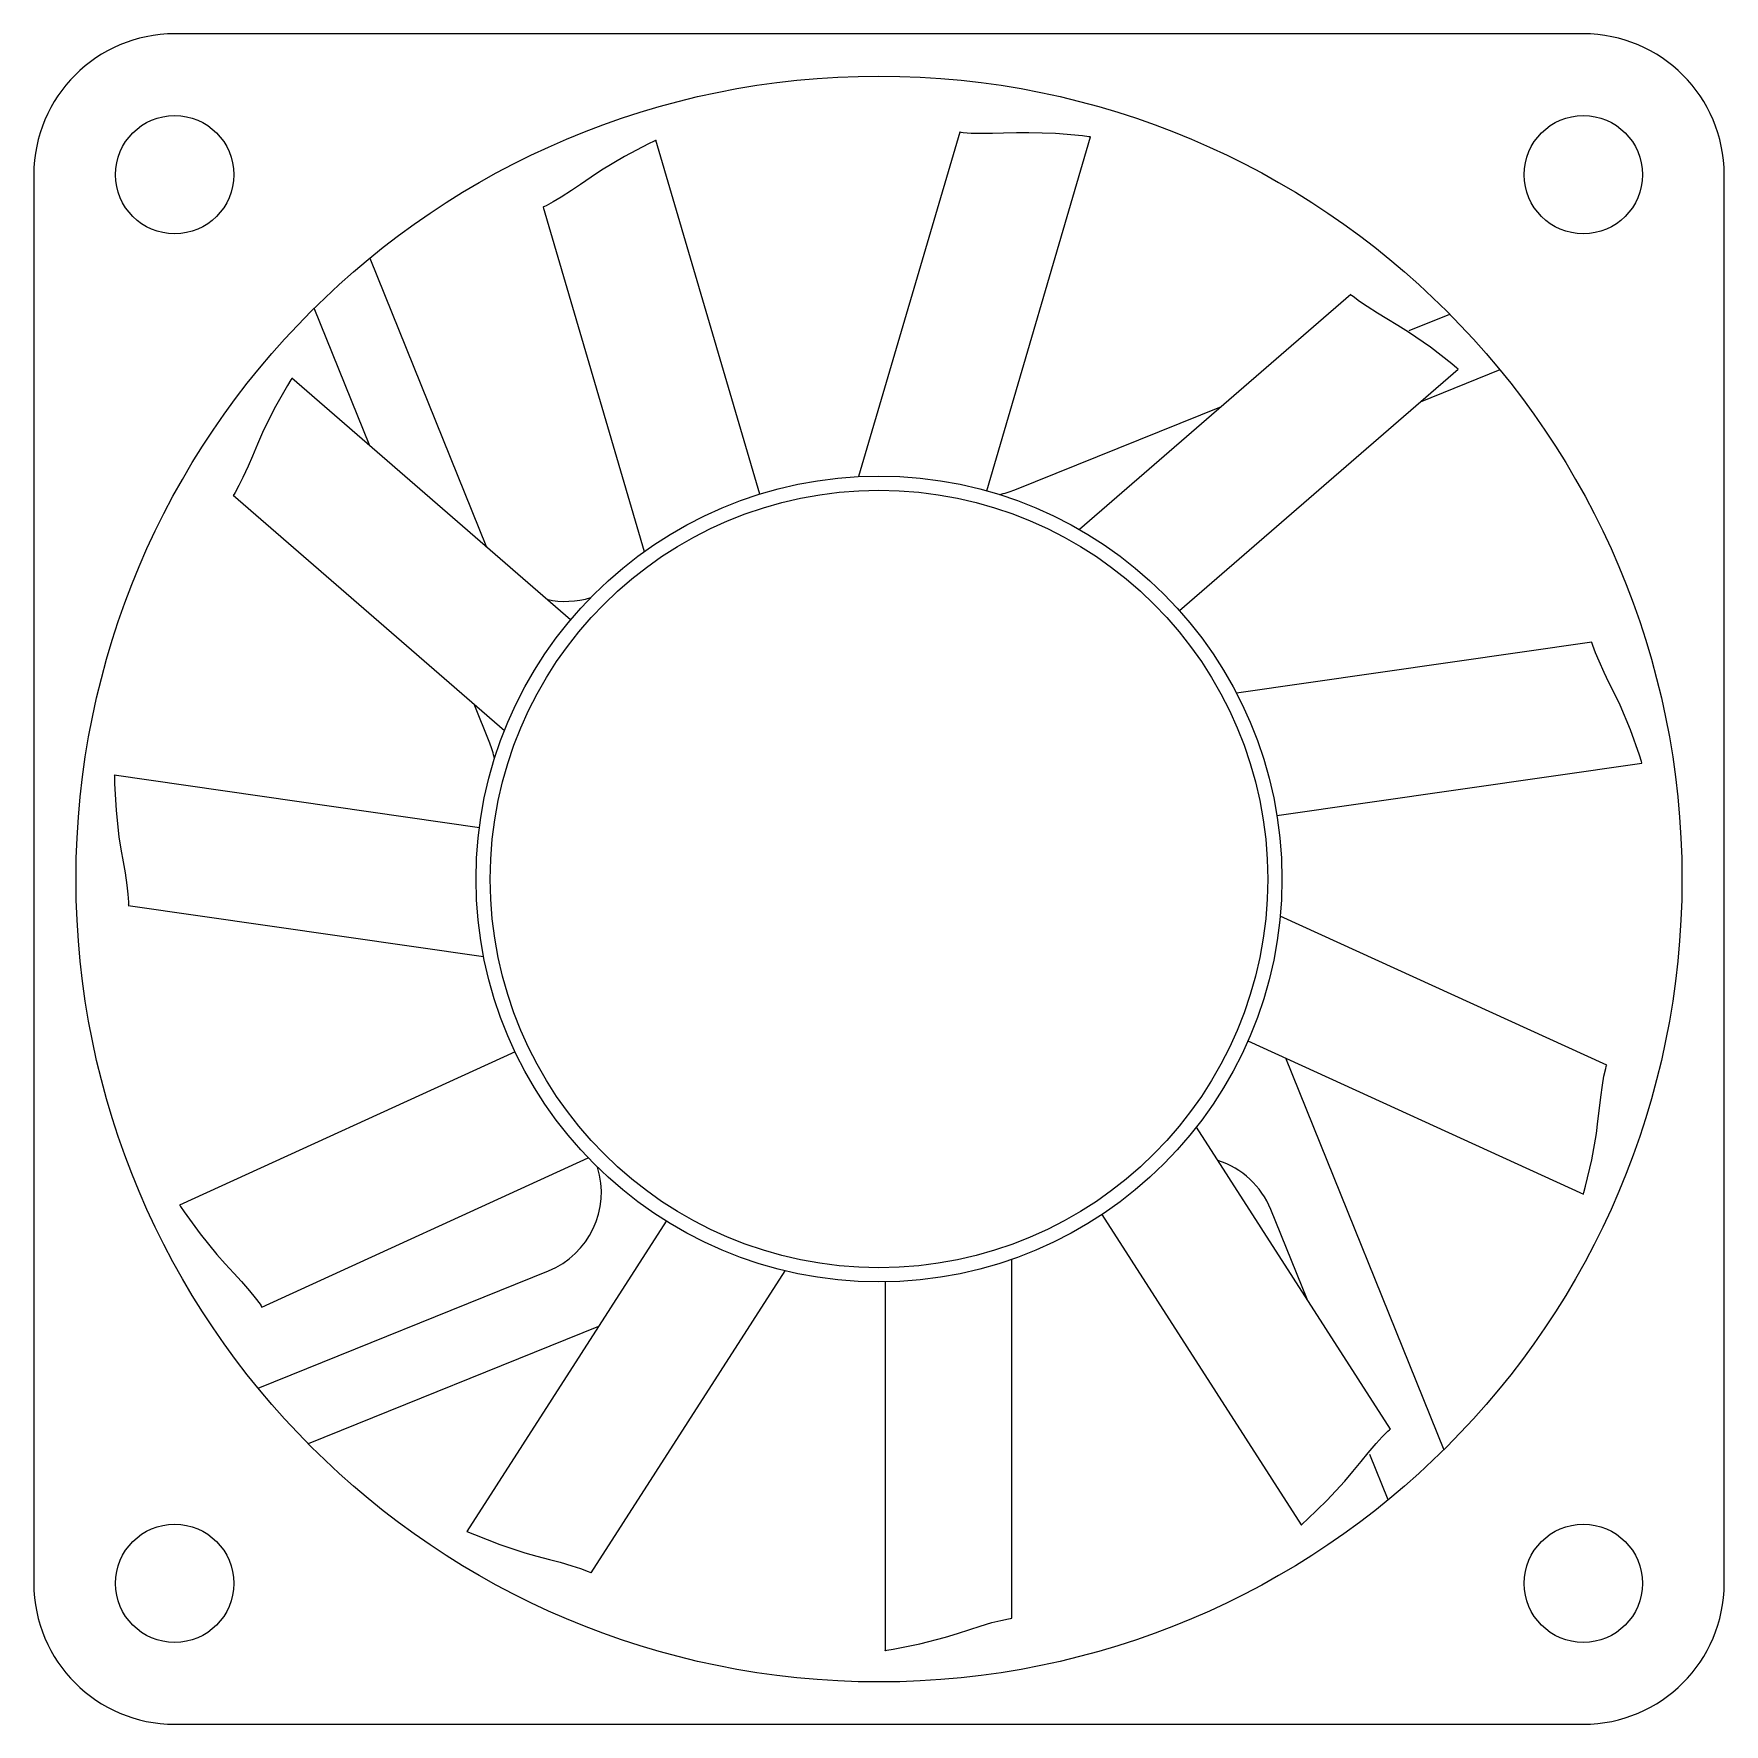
# Model space of a CAD drawing. Extents: x 0 to 132, y 0 to 201.
# Drawn here: x 72.2 to 132.2, y 141.1 to 201.1 of the extents above; entities outside this region: 2.
import ezdxf
from ezdxf.enums import TextEntityAlignment as Align

# ---------------------------------------------------------------- set-up
doc = ezdxf.new("R2010")
doc.units = 0
doc.layers.get('0').update_dxf_attribs({"linetype": 'CONTINUOUS'})

msp = doc.modelspace()

# ---------------------------------------------------------------- linework, layer by layer
at = {"color": 7, "linetype": 'CONTINUOUS'}
for p, q in [((127.24, 201.066), (77.24, 201.066)), ((105.106, 197.575), (101.516, 185.348)), ((106.062, 184.846), (109.75, 197.408)), ((98.005, 184.725), (94.317, 197.286)), ((72.24, 196.066), (72.24, 146.066)), ((132.24, 146.066), (132.24, 196.066)), ((90.319, 194.916), (93.909, 182.689)), ((84.169, 193.104), (88.312, 182.85)), ((118.982, 191.817), (109.352, 183.472)), ((84.163, 186.445), (82.192, 191.323)), ((121.054, 190.532), (122.497, 191.114)), ((112.905, 180.593), (122.799, 189.166)), ((124.278, 189.138), (121.446, 187.993)), ((91.293, 180.267), (81.399, 188.84)), ((107.061, 184.878), (114.392, 187.84)), ((79.317, 184.685), (88.948, 176.34)), ((127.544, 179.472), (114.93, 177.658)), ((88.428, 175.887), (87.867, 177.277)), ((88.057, 172.888), (75.098, 174.751)), ((116.362, 173.315), (129.321, 175.178)), ((75.594, 170.13), (88.207, 168.317)), ((128.071, 164.457), (116.479, 169.751)), ((115.336, 165.323), (127.244, 159.884)), ((89.323, 164.93), (77.415, 159.492)), ((116.671, 164.713), (122.288, 150.81)), ((120.397, 151.541), (113.508, 162.261)), ((80.33, 155.872), (91.921, 161.166)), ((110.152, 159.154), (117.23, 148.141)), ((117.432, 156.155), (116.147, 159.336)), ((94.691, 158.921), (87.613, 147.908)), ((106.959, 144.824), (106.959, 157.567)), ((80.202, 152.995), (90.51, 157.159)), ((92.022, 146.439), (98.912, 157.159)), ((102.456, 156.768), (102.456, 143.676)), ((92.288, 155.181), (81.984, 151.018)), ((120.312, 149.028), (119.66, 150.64)), ((77.24, 141.066), (127.24, 141.066))]:
    msp.add_line(p, q, dxfattribs=at)
for points in [[(109.75, 197.408), (109.75, 197.408), (109.749, 197.407), (109.74, 197.408), (109.689, 197.414), (109.458, 197.44), (108.502, 197.525), (107.56, 197.557), (107.117, 197.55), (106.657, 197.534), (106.263, 197.524), (105.828, 197.524), (105.507, 197.533), (105.222, 197.555), (105.154, 197.563), (105.119, 197.57), (105.107, 197.574)], [(94.316, 197.286), (94.317, 197.286), (94.316, 197.285), (94.308, 197.281), (94.262, 197.258), (94.053, 197.156), (93.203, 196.71), (92.394, 196.228), (92.024, 195.982), (91.647, 195.72), (91.32, 195.499), (90.955, 195.263), (90.679, 195.098), (90.428, 194.962), (90.366, 194.932), (90.333, 194.919), (90.321, 194.916)], [(122.799, 189.166), (122.799, 189.166), (122.798, 189.166), (122.791, 189.171), (122.751, 189.204), (122.571, 189.351), (121.812, 189.939), (121.038, 190.475), (120.66, 190.709), (120.265, 190.944), (119.929, 191.149), (119.562, 191.384), (119.297, 191.566), (119.069, 191.738), (119.017, 191.782), (118.991, 191.806), (118.983, 191.816)], [(81.399, 188.84), (81.399, 188.84), (81.398, 188.839), (81.395, 188.832), (81.368, 188.787), (81.248, 188.588), (80.774, 187.753), (80.353, 186.91), (80.176, 186.504), (79.999, 186.079), (79.844, 185.717), (79.664, 185.321), (79.522, 185.032), (79.384, 184.782), (79.348, 184.724), (79.328, 184.695), (79.319, 184.686)], [(129.321, 175.178), (129.321, 175.178), (129.32, 175.179), (129.317, 175.187), (129.301, 175.236), (129.229, 175.457), (128.909, 176.362), (128.547, 177.232), (128.356, 177.632), (128.151, 178.043), (127.978, 178.398), (127.797, 178.793), (127.672, 179.09), (127.574, 179.358), (127.553, 179.423), (127.545, 179.457), (127.544, 179.47)], [(75.098, 174.751), (75.098, 174.751), (75.098, 174.75), (75.099, 174.741), (75.101, 174.689), (75.107, 174.457), (75.16, 173.499), (75.262, 172.562), (75.332, 172.124), (75.414, 171.672), (75.479, 171.283), (75.541, 170.853), (75.578, 170.533), (75.597, 170.248), (75.598, 170.18), (75.597, 170.144), (75.594, 170.132)], [(127.245, 159.884), (127.244, 159.884), (127.245, 159.885), (127.246, 159.893), (127.259, 159.944), (127.319, 160.168), (127.538, 161.103), (127.704, 162.03), (127.76, 162.47), (127.809, 162.928), (127.856, 163.319), (127.918, 163.749), (127.973, 164.066), (128.035, 164.345), (128.053, 164.411), (128.064, 164.444), (128.07, 164.456)], [(77.415, 159.492), (77.415, 159.492), (77.416, 159.491), (77.421, 159.484), (77.45, 159.442), (77.581, 159.25), (78.144, 158.472), (78.736, 157.739), (79.032, 157.409), (79.345, 157.072), (79.61, 156.78), (79.895, 156.452), (80.099, 156.203), (80.269, 155.974), (80.307, 155.917), (80.325, 155.886), (80.329, 155.874)], [(117.23, 148.141), (117.23, 148.141), (117.23, 148.142), (117.236, 148.148), (117.274, 148.183), (117.445, 148.34), (118.136, 149.007), (118.776, 149.698), (119.061, 150.038), (119.35, 150.396), (119.601, 150.7), (119.886, 151.029), (120.103, 151.266), (120.306, 151.466), (120.357, 151.512), (120.385, 151.534), (120.396, 151.541)], [(87.613, 147.908), (87.613, 147.908), (87.615, 147.908), (87.622, 147.905), (87.67, 147.885), (87.884, 147.794), (88.778, 147.444), (89.672, 147.148), (90.1, 147.03), (90.545, 146.915), (90.926, 146.813), (91.343, 146.692), (91.649, 146.592), (91.916, 146.491), (91.979, 146.463), (92.01, 146.448), (92.021, 146.44)], [(102.456, 143.676), (102.456, 143.676), (102.457, 143.677), (102.465, 143.678), (102.516, 143.688), (102.745, 143.727), (103.686, 143.915), (104.599, 144.15), (105.022, 144.282), (105.459, 144.427), (105.834, 144.547), (106.251, 144.67), (106.562, 144.751), (106.842, 144.811), (106.909, 144.822), (106.944, 144.825), (106.957, 144.824)]]:
    msp.add_lwpolyline(points, dxfattribs=at)
for centre, radius in [((102.24, 171.066), 28.5), ((77.24, 196.066), 2.1), ((127.24, 196.066), 2.1), ((102.24, 171.066), 14.3), ((102.24, 171.066), 13.8), ((77.24, 146.066), 2.1), ((127.24, 146.066), 2.1)]:
    msp.add_circle(centre, radius, dxfattribs=at)
for centre, radius, start, end in [((77.24, 196.066), 5, 90, 180), ((127.24, 196.066), 5, 0, 90), ((105.937, 187.659), 3, 280.98208, 292), ((91.115, 183.92), 3, 257.26431, 287.3341), ((85.647, 174.763), 3, 10.98208, 22), ((89.386, 159.941), 3, 292, 17.3341), ((113.365, 158.212), 3, 22, 72.40162), ((77.24, 146.066), 5, 180, 270), ((127.24, 146.066), 5, 270, 0)]:
    msp.add_arc(centre, radius, start, end, dxfattribs=at)

# ---------------------------------------------------------------- texts
for s, width, p in [('Edition étudiante de SolidWorks.', 0.667188, (0, 5.449)), ('A usage universitaire uniquement.', 0.668182, (0, 0))]:
    msp.add_text(s, height=3.633, dxfattribs=dict(at, width=width)).set_placement(p, align=Align.BOTTOM_LEFT)

doc.saveas('drawing.dxf')
